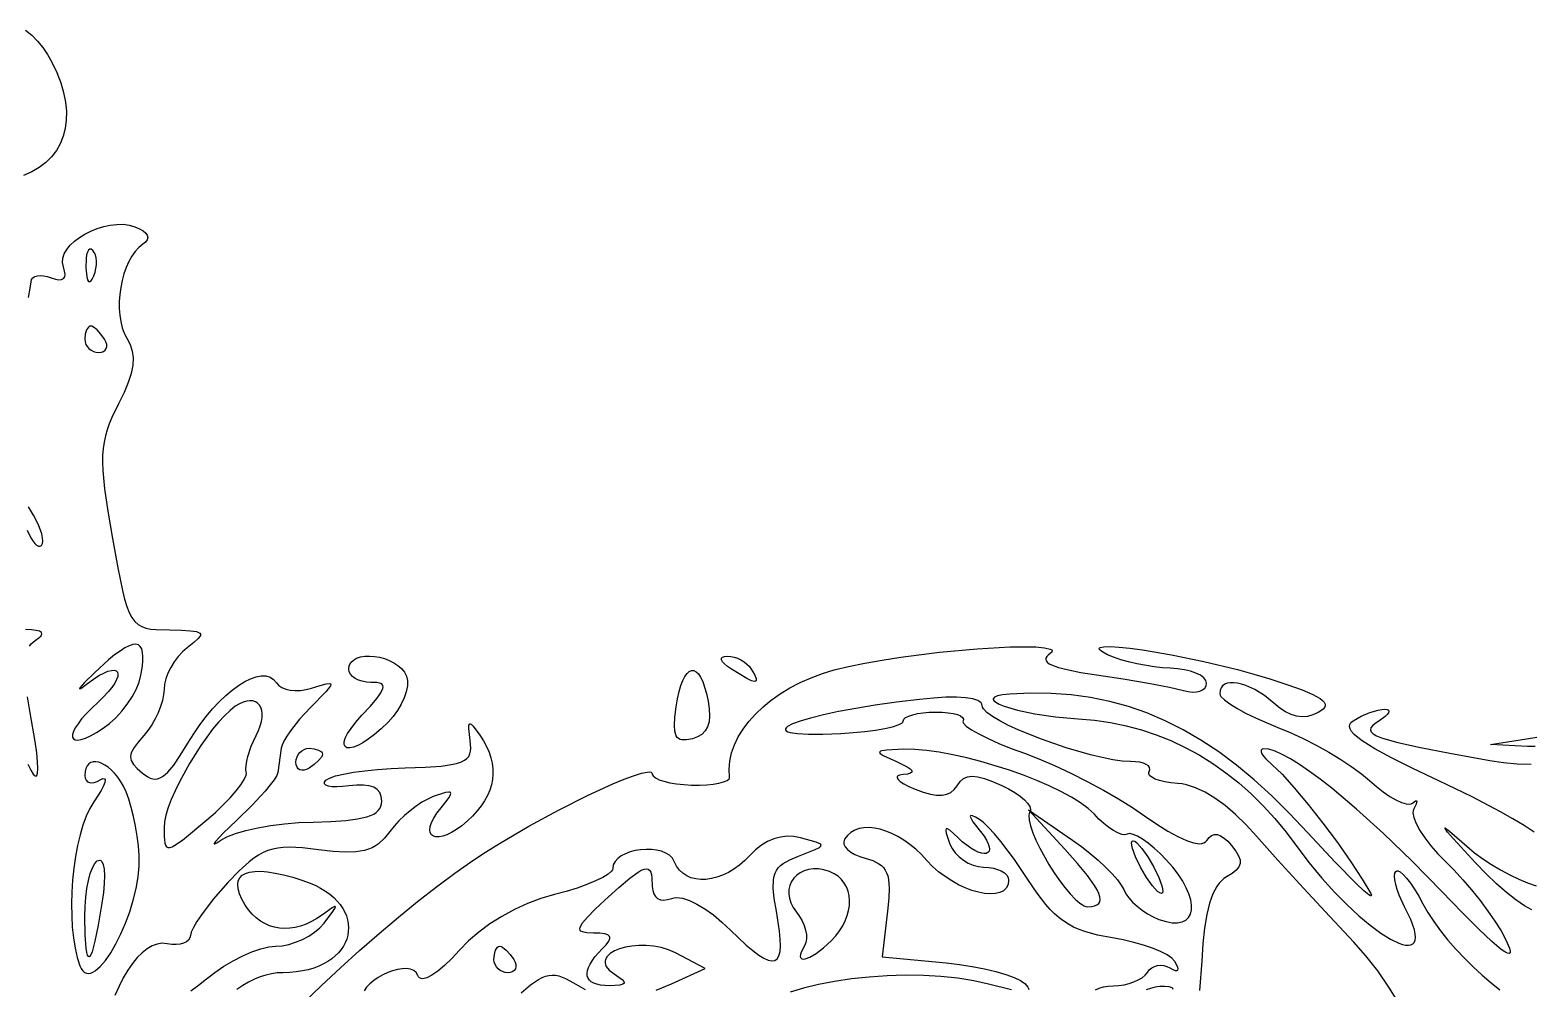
# Model space of a CAD drawing. Header units: millimetres. Extents: x -3.08 to 4.09, y 0 to 4.57.
# Drawn here: x 1.676 to 2.94, y 2.275 to 3.083 of the extents above; entities that cross this region are included whole.
import ezdxf

# ---------------------------------------------------------------- set-up
doc = ezdxf.new("R2010")
doc.units = ezdxf.units.MM

msp = doc.modelspace()

# ---------------------------------------------------------------- linework, layer by layer
at = {"flags": 128}
for points in [[(1.672182, 3.082547), (1.677411, 3.078114), (1.682262, 3.073186), (1.68672, 3.06777), (1.690773, 3.06187), (1.694406, 3.055493), (1.698562, 3.046717), (1.701855, 3.03816), (1.704294, 3.029851), (1.705888, 3.021818), (1.706647, 3.014092), (1.706581, 3.006701), (1.705699, 2.999675), (1.70401, 2.993043), (1.701525, 2.986835), (1.698252, 2.981079), (1.694201, 2.975804), (1.689383, 2.971042), (1.683805, 2.966819), (1.677478, 2.963166), (1.670411, 2.960113)], [(1.674632, 2.857383), (1.676089, 2.865183), (1.67685, 2.870632), (1.677351, 2.872418), (1.678453, 2.873842), (1.680087, 2.874889), (1.682184, 2.875545), (1.684674, 2.875796), (1.687487, 2.875628), (1.690555, 2.875027), (1.693809, 2.873979), (1.697408, 2.87281), (1.700358, 2.87231), (1.702651, 2.872474), (1.704283, 2.873295), (1.705246, 2.874769), (1.705533, 2.876889), (1.70514, 2.879651), (1.704059, 2.883048), (1.703258, 2.886682), (1.703537, 2.890378), (1.704796, 2.894079), (1.706933, 2.89773), (1.709848, 2.901273), (1.71344, 2.904652), (1.717607, 2.907809), (1.72225, 2.910689), (1.727266, 2.913234), (1.732556, 2.915388), (1.738018, 2.917095), (1.743551, 2.918296), (1.749054, 2.918937), (1.754427, 2.918959), (1.759569, 2.918307), (1.764378, 2.916923), (1.768267, 2.915222), (1.771294, 2.913443), (1.77345, 2.911605), (1.774725, 2.909727), (1.775113, 2.907828), (1.774605, 2.905925), (1.773191, 2.904039), (1.770864, 2.902187), (1.767524, 2.899524), (1.76445, 2.896148), (1.761656, 2.892148), (1.759158, 2.887611), (1.756971, 2.882623), (1.755108, 2.877273), (1.753584, 2.871648), (1.752415, 2.865835), (1.751614, 2.859921), (1.751196, 2.853993), (1.751177, 2.848139), (1.751569, 2.842447), (1.752389, 2.837003), (1.753651, 2.831895), (1.755369, 2.827209), (1.757559, 2.823034), (1.760346, 2.817743), (1.762122, 2.812289), (1.762868, 2.806522), (1.762564, 2.800291), (1.761192, 2.793446), (1.758733, 2.785835), (1.755167, 2.777308), (1.750475, 2.767715), (1.744977, 2.756387), (1.74278, 2.751121), (1.740944, 2.745976), (1.739465, 2.740844), (1.738338, 2.735619), (1.737558, 2.730192), (1.73712, 2.724456), (1.737018, 2.718304), (1.737249, 2.711626), (1.738688, 2.696268), (1.741397, 2.67752), (1.745337, 2.654521), (1.749879, 2.629609), (1.753779, 2.610765), (1.755653, 2.603352), (1.757565, 2.597137), (1.759581, 2.592013), (1.761769, 2.587873), (1.764193, 2.584611), (1.766921, 2.582121), (1.770019, 2.580296), (1.773553, 2.57903), (1.77759, 2.578216), (1.782195, 2.577748), (1.793378, 2.577423), (1.803613, 2.577227), (1.81121, 2.576797), (1.816293, 2.576006), (1.81793, 2.575438), (1.818984, 2.574732), (1.81947, 2.573875), (1.819405, 2.57285), (1.818802, 2.571642), (1.817677, 2.570236), (1.813924, 2.566765), (1.808267, 2.562312), (1.804361, 2.558934), (1.800717, 2.55499), (1.797415, 2.550621), (1.794534, 2.545972), (1.792155, 2.541185), (1.790357, 2.536402), (1.78922, 2.531767), (1.788823, 2.527423), (1.788477, 2.523003), (1.787485, 2.518139), (1.785918, 2.512991), (1.783843, 2.507718), (1.781332, 2.502481), (1.778452, 2.497439), (1.775273, 2.492751), (1.771864, 2.488576), (1.767088, 2.483061), (1.763647, 2.478414), (1.761535, 2.474424), (1.760975, 2.472608), (1.760743, 2.470876), (1.760839, 2.469202), (1.761262, 2.467559), (1.763083, 2.464258), (1.766199, 2.46076), (1.7706, 2.456854), (1.775126, 2.453659), (1.777263, 2.452641), (1.779349, 2.452031), (1.781406, 2.451844), (1.783458, 2.452095), (1.785528, 2.452801), (1.78764, 2.453977), (1.789818, 2.455639), (1.792085, 2.457801), (1.796981, 2.463692), (1.802516, 2.471774), (1.808878, 2.482173), (1.81382, 2.490109), (1.818986, 2.497587), (1.824322, 2.504569), (1.829771, 2.511019), (1.835277, 2.516897), (1.840783, 2.522165), (1.846234, 2.526785), (1.851573, 2.530718), (1.856744, 2.533928), (1.86169, 2.536375), (1.866357, 2.538022), (1.870687, 2.53883), (1.874624, 2.53876), (1.878112, 2.537776), (1.881095, 2.535838), (1.883517, 2.532909), (1.885415, 2.530726), (1.888069, 2.52897), (1.891357, 2.527659), (1.895159, 2.526812), (1.899353, 2.526447), (1.903818, 2.526581), (1.908431, 2.527234), (1.913073, 2.528423), (1.920243, 2.530655), (1.925353, 2.532024), (1.928391, 2.532353), (1.92913, 2.532072), (1.929347, 2.531465), (1.929041, 2.53051), (1.92821, 2.529184), (1.924971, 2.525333), (1.912142, 2.512215), (1.902975, 2.502281), (1.895262, 2.492479), (1.892204, 2.48798), (1.889812, 2.483938), (1.888188, 2.480492), (1.887434, 2.477784), (1.884656, 2.457409), (1.883697, 2.454919), (1.881487, 2.451372), (1.878168, 2.446932), (1.873883, 2.441765), (1.862986, 2.429911), (1.849934, 2.417132), (1.838569, 2.406221), (1.832269, 2.399437), (1.831155, 2.397765), (1.831131, 2.397389), (1.831471, 2.397331), (1.833273, 2.398203), (1.836614, 2.400451), (1.841816, 2.403351), (1.848947, 2.406094), (1.857689, 2.408616), (1.867722, 2.410856), (1.878728, 2.412749), (1.890388, 2.414234), (1.902382, 2.415248), (1.914392, 2.415729), (1.929367, 2.416174), (1.941775, 2.417014), (1.951791, 2.418302), (1.959592, 2.420092), (1.962716, 2.421192), (1.965353, 2.422437), (1.967523, 2.423834), (1.96925, 2.425391), (1.970554, 2.427113), (1.971459, 2.429007), (1.971985, 2.431081), (1.972156, 2.43334), (1.971742, 2.437268), (1.970488, 2.440516), (1.968377, 2.443092), (1.965392, 2.445001), (1.961517, 2.446253), (1.956734, 2.446854), (1.951027, 2.446811), (1.944378, 2.446132), (1.938973, 2.445534), (1.934267, 2.445321), (1.930341, 2.445473), (1.927272, 2.44597), (1.925141, 2.446792), (1.924025, 2.447919), (1.924004, 2.44933), (1.925156, 2.451007), (1.928066, 2.45279), (1.933073, 2.454518), (1.939902, 2.456148), (1.948281, 2.457637), (1.957936, 2.458943), (1.968593, 2.460024), (1.97998, 2.460837), (1.991823, 2.46134), (2.008811, 2.461963), (2.022119, 2.462899), (2.032141, 2.464312), (2.036042, 2.465248), (2.039269, 2.466364), (2.04187, 2.467682), (2.043894, 2.46922), (2.045392, 2.471001), (2.046411, 2.473043), (2.047, 2.475368), (2.04721, 2.477996), (2.046684, 2.484243), (2.045489, 2.494394), (2.045582, 2.497154), (2.046199, 2.498408), (2.046719, 2.498478), (2.047387, 2.498181), (2.049194, 2.496503), (2.05485, 2.488896), (2.05789, 2.484104), (2.060435, 2.479341), (2.062486, 2.474608), (2.064043, 2.469907), (2.065107, 2.465239), (2.065678, 2.460606), (2.065755, 2.45601), (2.06534, 2.451453), (2.064432, 2.446936), (2.063032, 2.442462), (2.06114, 2.438032), (2.058757, 2.433647), (2.055881, 2.429311), (2.052515, 2.425023), (2.048657, 2.420787), (2.044309, 2.416604), (2.039583, 2.412608), (2.035092, 2.409343), (2.030881, 2.406788), (2.026996, 2.404919), (2.02348, 2.403714), (2.02038, 2.40315), (2.01774, 2.403204), (2.015606, 2.403854), (2.014022, 2.405077), (2.013034, 2.40685), (2.012687, 2.40915), (2.013026, 2.411955), (2.014095, 2.415243), (2.015941, 2.41899), (2.018609, 2.423173), (2.022142, 2.427771), (2.02609, 2.432666), (2.028759, 2.436371), (2.030104, 2.43895), (2.030266, 2.439836), (2.03008, 2.440463), (2.02954, 2.44084), (2.028641, 2.440973), (2.025744, 2.440542), (2.015392, 2.437104), (2.010857, 2.435088), (2.006018, 2.432361), (2.001025, 2.429043), (1.996028, 2.425255), (1.991174, 2.421117), (1.986615, 2.41675), (1.982499, 2.412275), (1.978975, 2.407812), (1.974316, 2.402019), (1.969408, 2.397475), (1.966772, 2.39565), (1.963966, 2.394109), (1.960956, 2.392845), (1.957706, 2.391847), (1.950343, 2.390616), (1.941591, 2.390343), (1.931165, 2.390956), (1.918781, 2.392382), (1.905328, 2.393923), (1.894138, 2.394451), (1.889214, 2.39427), (1.884641, 2.393757), (1.880348, 2.392887), (1.876264, 2.391633), (1.872316, 2.389971), (1.868435, 2.387873), (1.864547, 2.385313), (1.860582, 2.382266), (1.852133, 2.374607), (1.842517, 2.364687), (1.830299, 2.35075), (1.820291, 2.337724), (1.81644, 2.332007), (1.813529, 2.327064), (1.811687, 2.323077), (1.811045, 2.320229), (1.810648, 2.31815), (1.809511, 2.316361), (1.807712, 2.314888), (1.805333, 2.313762), (1.802452, 2.31301), (1.79915, 2.312661), (1.795506, 2.312743), (1.7916, 2.313284), (1.787341, 2.313625), (1.783068, 2.313003), (1.778802, 2.311453), (1.774564, 2.309008), (1.770377, 2.305702), (1.766261, 2.30157), (1.762239, 2.296644), (1.758331, 2.29096), (1.75456, 2.28455), (1.750946, 2.277449), (1.747512, 2.269691)], [(1.728864, 2.896993), (1.727533, 2.897907), (1.726326, 2.897919), (1.725267, 2.897089), (1.72438, 2.895477), (1.723689, 2.893143), (1.723218, 2.890147), (1.723031, 2.882409), (1.723804, 2.874652), (1.724452, 2.872258), (1.725255, 2.870873), (1.7262, 2.87051), (1.727271, 2.871185), (1.728456, 2.87291), (1.729739, 2.875701), (1.730774, 2.878765), (1.731476, 2.881889), (1.731847, 2.884986), (1.73189, 2.887967), (1.731611, 2.890745), (1.731011, 2.893234), (1.730094, 2.895346), (1.728864, 2.896993)], [(1.738823, 2.822229), (1.735768, 2.826543), (1.732528, 2.830076), (1.729491, 2.832463), (1.72817, 2.833113), (1.727045, 2.83334), (1.726061, 2.833113), (1.725144, 2.832463), (1.72359, 2.830076), (1.722541, 2.826543), (1.722156, 2.822229), (1.722396, 2.819997), (1.723084, 2.817915), (1.724172, 2.816028), (1.725611, 2.814382), (1.727353, 2.813022), (1.729351, 2.811994), (1.731556, 2.811345), (1.73392, 2.811118), (1.736144, 2.811345), (1.737948, 2.811994), (1.739311, 2.813022), (1.740215, 2.814382), (1.740638, 2.816028), (1.740561, 2.817915), (1.739962, 2.819997), (1.738823, 2.822229)], [(1.679059, 2.674173), (1.674621, 2.68124)], [(1.673531, 2.661548), (1.676629, 2.654947), (1.678285, 2.652361), (1.679948, 2.650321), (1.681566, 2.648881), (1.68309, 2.648093), (1.68447, 2.648011), (1.685656, 2.648687), (1.68646, 2.650146), (1.686744, 2.652308), (1.686536, 2.655068), (1.685863, 2.658321), (1.683228, 2.665888), (1.679059, 2.674173)], [(1.675601, 2.563837), (1.676998, 2.565673), (1.678609, 2.567251), (1.680434, 2.56859), (1.683471, 2.57073), (1.685359, 2.572572), (1.686091, 2.574122), (1.685659, 2.57539), (1.684057, 2.576383), (1.681278, 2.577108), (1.677313, 2.577572), (1.672156, 2.577784)], [(1.769406, 2.539382), (1.77041, 2.545352), (1.770986, 2.550543), (1.771128, 2.554956), (1.770828, 2.558591), (1.770082, 2.561449), (1.768882, 2.56353), (1.767223, 2.564833), (1.765097, 2.565361), (1.762499, 2.565112), (1.759423, 2.564088), (1.755861, 2.562288), (1.751808, 2.559714), (1.747258, 2.556365), (1.742204, 2.552241), (1.730559, 2.541673), (1.721983, 2.533201), (1.717972, 2.528616), (1.717741, 2.527877), (1.718727, 2.528226), (1.724448, 2.53234), (1.729506, 2.536074), (1.734058, 2.539014), (1.738084, 2.541196), (1.741563, 2.542655), (1.744476, 2.543426), (1.746801, 2.543546), (1.74852, 2.543049), (1.749611, 2.541972), (1.750055, 2.54035), (1.749831, 2.538219), (1.748919, 2.535614), (1.747299, 2.53257), (1.744951, 2.529125), (1.741855, 2.525312), (1.73799, 2.521168), (1.733337, 2.516729), (1.727933, 2.511637), (1.723317, 2.50688), (1.719481, 2.502491), (1.716419, 2.498505), (1.714124, 2.494957), (1.71259, 2.491882), (1.71181, 2.489313), (1.711778, 2.487284), (1.712485, 2.485832), (1.713927, 2.484989), (1.716096, 2.484791), (1.718985, 2.485272), (1.722588, 2.486466), (1.726899, 2.488408), (1.73191, 2.491132), (1.737614, 2.494673), (1.743062, 2.49873), (1.748349, 2.503591), (1.753346, 2.509072), (1.757922, 2.514991), (1.761946, 2.521165), (1.765288, 2.52741), (1.767818, 2.533543), (1.769406, 2.539382)], [(1.905752, 2.262823), (1.921375, 2.278003), (1.937345, 2.293003), (1.953541, 2.307708), (1.969844, 2.322003), (1.986132, 2.335771), (2.002285, 2.348899), (2.018182, 2.361271), (2.033702, 2.372771), (2.048725, 2.383284), (2.059618, 2.390453), (2.071241, 2.39772), (2.095889, 2.412163), (2.121087, 2.42585), (2.145251, 2.438019), (2.166801, 2.447906), (2.176101, 2.451755), (2.184153, 2.454747), (2.19076, 2.456788), (2.195725, 2.457781), (2.197529, 2.457855), (2.198849, 2.457631), (2.199658, 2.457098), (2.199934, 2.456243), (2.200105, 2.455381), (2.200609, 2.454534), (2.202544, 2.452903), (2.205604, 2.451388), (2.209653, 2.450026), (2.214554, 2.448856), (2.220172, 2.447917), (2.226372, 2.447246), (2.233017, 2.446882), (2.23964, 2.446849), (2.245777, 2.447116), (2.251296, 2.447659), (2.256066, 2.448448), (2.259955, 2.449457), (2.262834, 2.450659), (2.264569, 2.452027), (2.264967, 2.452765), (2.265031, 2.453534), (2.264597, 2.460277), (2.265153, 2.467076), (2.266656, 2.473887), (2.269063, 2.480667), (2.272333, 2.487373), (2.276423, 2.493961), (2.281291, 2.500387), (2.286894, 2.506609), (2.29319, 2.512583), (2.300136, 2.518264), (2.30769, 2.523611), (2.31581, 2.528579), (2.324454, 2.533126), (2.333578, 2.537206), (2.343141, 2.540779), (2.3531, 2.543798), (2.36514, 2.546732), (2.378743, 2.549516), (2.393554, 2.552122), (2.409219, 2.554524), (2.441695, 2.558608), (2.473338, 2.561552), (2.501316, 2.56314), (2.513044, 2.563359), (2.522794, 2.563158), (2.53021, 2.56251), (2.53494, 2.561389), (2.536186, 2.560642), (2.536628, 2.559767), (2.53622, 2.55876), (2.53492, 2.557618), (2.533195, 2.556276), (2.531993, 2.554978), (2.531321, 2.553721), (2.531186, 2.552502), (2.531593, 2.551317), (2.53255, 2.550163), (2.534064, 2.549038), (2.53614, 2.547939), (2.542008, 2.545804), (2.550207, 2.543733), (2.56079, 2.541702), (2.573809, 2.539687), (2.596269, 2.53628), (2.617587, 2.53264), (2.635352, 2.529201), (2.647156, 2.526396), (2.651062, 2.525501), (2.654706, 2.525133), (2.658008, 2.525267), (2.660889, 2.525878), (2.663268, 2.526941), (2.665066, 2.528431), (2.666204, 2.530322), (2.6666, 2.53259), (2.665977, 2.534986), (2.664189, 2.537252), (2.661364, 2.539338), (2.657625, 2.541191), (2.653098, 2.542758), (2.647909, 2.543988), (2.642183, 2.544829), (2.636045, 2.545229), (2.629453, 2.545601), (2.622427, 2.546362), (2.607937, 2.548869), (2.600906, 2.550522), (2.594307, 2.552379), (2.588355, 2.554394), (2.583267, 2.556521), (2.578284, 2.559254), (2.576921, 2.560354), (2.57627, 2.561282), (2.576299, 2.562042), (2.576977, 2.56264), (2.580153, 2.563367), (2.585548, 2.563498), (2.592912, 2.563073), (2.601994, 2.562126), (2.612543, 2.560696), (2.637044, 2.556533), (2.66441, 2.550882), (2.692638, 2.544038), (2.70645, 2.540262), (2.719725, 2.536298), (2.735041, 2.531333), (2.747139, 2.526983), (2.756171, 2.523144), (2.762286, 2.519712), (2.764297, 2.518116), (2.765635, 2.516583), (2.766319, 2.5151), (2.766368, 2.513654), (2.7658, 2.512232), (2.764635, 2.51082), (2.762891, 2.509407), (2.760587, 2.507979), (2.756057, 2.505876), (2.751519, 2.504642), (2.746958, 2.504281), (2.742357, 2.504795), (2.737702, 2.506188), (2.732977, 2.508463), (2.728166, 2.511624), (2.723253, 2.515673), (2.715219, 2.522151), (2.707208, 2.52718), (2.699542, 2.530704), (2.69594, 2.531883), (2.692545, 2.532665), (2.689398, 2.533041), (2.68654, 2.533005), (2.684011, 2.53255), (2.681851, 2.531667), (2.680101, 2.530352), (2.6788, 2.528595), (2.67799, 2.526389), (2.677712, 2.523729), (2.677965, 2.522654), (2.67871, 2.52142), (2.681572, 2.518529), (2.686096, 2.515172), (2.692081, 2.511465), (2.699328, 2.507523), (2.707635, 2.503463), (2.716802, 2.499401), (2.726628, 2.495451), (2.737034, 2.491165), (2.747852, 2.486136), (2.758768, 2.480549), (2.769463, 2.474587), (2.779623, 2.468433), (2.788931, 2.462271), (2.79707, 2.456286), (2.803725, 2.450659), (2.809546, 2.445561), (2.815293, 2.441088), (2.820818, 2.437319), (2.825974, 2.43433), (2.83061, 2.432199), (2.834579, 2.431003), (2.837732, 2.430821), (2.838956, 2.431134), (2.83992, 2.431729), (2.842482, 2.433545), (2.8432, 2.433634), (2.843538, 2.433205), (2.843053, 2.430869), (2.840989, 2.426701), (2.840458, 2.425291), (2.840287, 2.423593), (2.840972, 2.419421), (2.842932, 2.414367), (2.846057, 2.408614), (2.850236, 2.402345), (2.855358, 2.39574), (2.861313, 2.388983), (2.867989, 2.382257), (2.875141, 2.375098), (2.882468, 2.367105), (2.889763, 2.358545), (2.896817, 2.349689), (2.903425, 2.340804), (2.909378, 2.332161), (2.914469, 2.324028), (2.918489, 2.316673), (2.921603, 2.309476), (2.922171, 2.307142), (2.922067, 2.305663), (2.921281, 2.305044), (2.919802, 2.305295), (2.917621, 2.306421), (2.914727, 2.308432), (2.906762, 2.315135), (2.895827, 2.325464), (2.881842, 2.33948), (2.864725, 2.357243), (2.839745, 2.382774), (2.815671, 2.406009), (2.792943, 2.426594), (2.772, 2.444177), (2.762335, 2.451732), (2.753282, 2.458404), (2.744895, 2.464149), (2.737229, 2.468922), (2.73034, 2.472681), (2.724281, 2.47538), (2.719109, 2.476975), (2.714878, 2.477423), (2.713332, 2.477076), (2.712547, 2.476218), (2.712493, 2.474906), (2.713142, 2.473198), (2.714463, 2.471149), (2.716425, 2.468818), (2.722156, 2.463534), (2.725815, 2.460281), (2.730137, 2.455957), (2.740375, 2.444615), (2.752075, 2.430544), (2.764446, 2.414783), (2.776694, 2.398367), (2.788025, 2.382333), (2.797647, 2.367719), (2.804767, 2.355562), (2.805346, 2.354217), (2.805276, 2.353603), (2.804586, 2.353693), (2.803303, 2.354461), (2.799066, 2.357924), (2.792783, 2.363783), (2.774953, 2.381842), (2.751559, 2.406951), (2.736446, 2.422975), (2.721453, 2.437742), (2.706539, 2.451271), (2.691663, 2.463582), (2.676782, 2.474695), (2.661855, 2.484628), (2.646839, 2.4934), (2.631694, 2.501033), (2.616377, 2.507544), (2.600848, 2.512953), (2.585062, 2.517279), (2.568981, 2.520543), (2.55256, 2.522763), (2.53576, 2.523958), (2.518537, 2.524149), (2.50085, 2.523354), (2.494896, 2.522727), (2.49067, 2.52185), (2.488077, 2.520756), (2.487361, 2.520139), (2.487017, 2.519481), (2.487032, 2.518787), (2.487394, 2.51806), (2.48911, 2.516527), (2.492069, 2.514918), (2.496172, 2.513267), (2.507421, 2.50998), (2.522079, 2.506944), (2.539366, 2.504438), (2.558503, 2.502743), (2.572192, 2.50153), (2.585617, 2.499566), (2.598774, 2.496855), (2.611656, 2.4934), (2.624258, 2.489204), (2.636573, 2.484271), (2.648595, 2.478605), (2.660319, 2.472208), (2.671739, 2.465085), (2.682848, 2.457239), (2.693642, 2.448673), (2.704113, 2.439391), (2.714255, 2.429397), (2.724064, 2.418693), (2.733533, 2.407284), (2.742656, 2.395173), (2.753019, 2.381408), (2.763589, 2.368588), (2.774186, 2.356816), (2.784632, 2.346189), (2.79475, 2.336809), (2.804359, 2.328775), (2.813283, 2.322187), (2.821342, 2.317146), (2.828357, 2.313749), (2.831418, 2.3127), (2.834152, 2.312099), (2.836535, 2.31196), (2.838546, 2.312294), (2.840162, 2.313115), (2.841361, 2.314435), (2.842121, 2.316266), (2.842419, 2.318621), (2.842234, 2.321513), (2.841542, 2.324953), (2.840322, 2.328954), (2.838551, 2.333529), (2.833267, 2.344451), (2.828694, 2.35426), (2.827023, 2.358876), (2.8258, 2.363139), (2.825056, 2.366924), (2.82482, 2.370111), (2.825121, 2.372578), (2.825989, 2.374201), (2.826652, 2.374606), (2.827469, 2.374663), (2.829524, 2.373789), (2.832061, 2.371692), (2.834986, 2.368484), (2.838207, 2.364279), (2.84163, 2.359187), (2.845163, 2.353323), (2.848712, 2.346798), (2.852869, 2.339463), (2.857839, 2.331884), (2.863511, 2.324159), (2.869775, 2.316388), (2.87652, 2.30867), (2.883635, 2.301103), (2.89101, 2.293787), (2.898533, 2.286821), (2.906094, 2.280303), (2.913582, 2.274333)], [(1.955489, 2.505562), (1.962644, 2.513355), (1.967936, 2.5196), (1.97141, 2.524453), (1.973107, 2.528071), (1.973303, 2.529466), (1.97307, 2.530612), (1.972414, 2.531527), (1.971341, 2.532232), (1.967962, 2.533089), (1.962975, 2.53334), (1.959237, 2.533567), (1.955751, 2.534217), (1.952593, 2.535244), (1.949838, 2.536604), (1.947564, 2.53825), (1.945845, 2.540137), (1.944757, 2.542219), (1.944378, 2.544451), (1.944845, 2.547518), (1.946171, 2.550065), (1.948246, 2.552106), (1.950959, 2.553655), (1.954199, 2.554724), (1.957856, 2.555327), (1.961817, 2.555477), (1.965974, 2.555187), (1.970214, 2.554471), (1.974427, 2.553342), (1.978503, 2.551812), (1.982329, 2.549896), (1.985797, 2.547607), (1.988794, 2.544958), (1.99121, 2.541961), (1.992934, 2.538632), (1.993789, 2.534785), (1.993721, 2.530331), (1.992793, 2.525428), (1.991067, 2.520236), (1.988608, 2.514913), (1.985479, 2.50962), (1.981742, 2.504515), (1.977462, 2.499757), (1.971563, 2.494148), (1.966, 2.489407), (1.960829, 2.485517), (1.956108, 2.482465), (1.951895, 2.480233), (1.948247, 2.478808), (1.945222, 2.478174), (1.942876, 2.478316), (1.941268, 2.479218), (1.940455, 2.480866), (1.940495, 2.483245), (1.941444, 2.486339), (1.943361, 2.490132), (1.946302, 2.494611), (1.950326, 2.499759), (1.955489, 2.505562)], [(2.2666, 2.544451), (2.263252, 2.546775), (2.26072, 2.548876), (2.259015, 2.550728), (2.258144, 2.552307), (2.258114, 2.553587), (2.258934, 2.554543), (2.260612, 2.55515), (2.263156, 2.555382), (2.265955, 2.555191), (2.268837, 2.554574), (2.271721, 2.553577), (2.274524, 2.552244), (2.277163, 2.550621), (2.279554, 2.548751), (2.281617, 2.546679), (2.283267, 2.544451), (2.285871, 2.539921), (2.287257, 2.536685), (2.287474, 2.535553), (2.287364, 2.534744), (2.286919, 2.534259), (2.286132, 2.534097), (2.2835, 2.534744), (2.279408, 2.536685), (2.2666, 2.544451)], [(2.220017, 2.512715), (2.221181, 2.51956), (2.222522, 2.525553), (2.224017, 2.530687), (2.225643, 2.53496), (2.227376, 2.538367), (2.229194, 2.540904), (2.231073, 2.542567), (2.232991, 2.543352), (2.234924, 2.543255), (2.236849, 2.542271), (2.238742, 2.540396), (2.240582, 2.537627), (2.242344, 2.533959), (2.244005, 2.529388), (2.245543, 2.52391), (2.246934, 2.517521), (2.247908, 2.510942), (2.248155, 2.505167), (2.247664, 2.500167), (2.246423, 2.495913), (2.244421, 2.492376), (2.241645, 2.489528), (2.238084, 2.487341), (2.233725, 2.485784), (2.228785, 2.484809), (2.224892, 2.48483), (2.223319, 2.485252), (2.221983, 2.485969), (2.220878, 2.486996), (2.219996, 2.488349), (2.218869, 2.492091), (2.218538, 2.497318), (2.218942, 2.504152), (2.220017, 2.512715)], [(1.676212, 2.507646), (1.673905, 2.521054)], [(1.858114, 2.457798), (1.857756, 2.460192), (1.857868, 2.463257), (1.858415, 2.466867), (1.859363, 2.470896), (1.862323, 2.479701), (1.866475, 2.488659), (1.86845, 2.492751), (1.869913, 2.496642), (1.870887, 2.500302), (1.871394, 2.5037), (1.871454, 2.506808), (1.87109, 2.509594), (1.870323, 2.512028), (1.869175, 2.514081), (1.867668, 2.515723), (1.865822, 2.516922), (1.86366, 2.51765), (1.861204, 2.517876), (1.858475, 2.51757), (1.855494, 2.516702), (1.852283, 2.515242), (1.848864, 2.513159), (1.844397, 2.509678), (1.839677, 2.505217), (1.834777, 2.499906), (1.829774, 2.493871), (1.824741, 2.487238), (1.819753, 2.480136), (1.810213, 2.465027), (1.801752, 2.449563), (1.798113, 2.442014), (1.794968, 2.434757), (1.792391, 2.427919), (1.790459, 2.421627), (1.789244, 2.416007), (1.788823, 2.411187), (1.78893, 2.40344), (1.789512, 2.397994), (1.790104, 2.396156), (1.790961, 2.394918), (1.792134, 2.39429), (1.79367, 2.394279), (1.795619, 2.394895), (1.798029, 2.396146), (1.804432, 2.400588), (1.824934, 2.417465), (1.832128, 2.423803), (1.838724, 2.430101), (1.844585, 2.436195), (1.849576, 2.441918), (1.853561, 2.447106), (1.856403, 2.451592), (1.857966, 2.455211), (1.858225, 2.456644), (1.858114, 2.457798)], [(2.828877, 2.26252), (2.820061, 2.276828), (2.810674, 2.290427), (2.800791, 2.303108), (2.790489, 2.314659), (2.770231, 2.336062), (2.748057, 2.360005), (2.726651, 2.38356), (2.708698, 2.403798), (2.699799, 2.413482), (2.69094, 2.422077), (2.682187, 2.429537), (2.673607, 2.435817), (2.665267, 2.440873), (2.657233, 2.44466), (2.649572, 2.447131), (2.645902, 2.44786), (2.64235, 2.448243), (2.636592, 2.448768), (2.631424, 2.449586), (2.626945, 2.450656), (2.623253, 2.451937), (2.620447, 2.453387), (2.618624, 2.454965), (2.617883, 2.45663), (2.617949, 2.457482), (2.618323, 2.45834), (2.618926, 2.460014), (2.618666, 2.461576), (2.617606, 2.462991), (2.615811, 2.464225), (2.613344, 2.465245), (2.61027, 2.466016), (2.606654, 2.466503), (2.602559, 2.466673), (2.595643, 2.467062), (2.587588, 2.468173), (2.578613, 2.469925), (2.568936, 2.472234), (2.548353, 2.478199), (2.527588, 2.485411), (2.508392, 2.493212), (2.499929, 2.497128), (2.492514, 2.500945), (2.486366, 2.50458), (2.481704, 2.507952), (2.478746, 2.510978), (2.477975, 2.512336), (2.477712, 2.513576), (2.477479, 2.514855), (2.47679, 2.516013), (2.475653, 2.517049), (2.47408, 2.517963), (2.469666, 2.51942), (2.46363, 2.520373), (2.456056, 2.520815), (2.447026, 2.520738), (2.436624, 2.520133), (2.424934, 2.518993), (2.405536, 2.516592), (2.387629, 2.514038), (2.371328, 2.511381), (2.35675, 2.508672), (2.344011, 2.50596), (2.333228, 2.503295), (2.324517, 2.500729), (2.317995, 2.49831), (2.313776, 2.496091), (2.312568, 2.495071), (2.311979, 2.494119), (2.312024, 2.493243), (2.312718, 2.492447), (2.314076, 2.491738), (2.316112, 2.491124), (2.322274, 2.4902), (2.331323, 2.489725), (2.343375, 2.489751), (2.358545, 2.490326), (2.369091, 2.491029), (2.37893, 2.491986), (2.387845, 2.493154), (2.395623, 2.494491), (2.402047, 2.495955), (2.406902, 2.497504), (2.409973, 2.499095), (2.410773, 2.499894), (2.411045, 2.500687), (2.411607, 2.502224), (2.41322, 2.503658), (2.415769, 2.504958), (2.419142, 2.506092), (2.423226, 2.507028), (2.427908, 2.507736), (2.433075, 2.508184), (2.438614, 2.50834), (2.44406, 2.508189), (2.44896, 2.507756), (2.45322, 2.507071), (2.456745, 2.506165), (2.459441, 2.505068), (2.461214, 2.503811), (2.46197, 2.502424), (2.461614, 2.500937), (2.461443, 2.500082), (2.461847, 2.499048), (2.464281, 2.496496), (2.468703, 2.493395), (2.474903, 2.489857), (2.482669, 2.485995), (2.49179, 2.481922), (2.502055, 2.477749), (2.513253, 2.47359), (2.525459, 2.468917), (2.538621, 2.463271), (2.552326, 2.456867), (2.566158, 2.449922), (2.579701, 2.44265), (2.59254, 2.435268), (2.604261, 2.427991), (2.614448, 2.421034), (2.624685, 2.41391), (2.63399, 2.408031), (2.642301, 2.403422), (2.649557, 2.400109), (2.655695, 2.398115), (2.660653, 2.397466), (2.66267, 2.397653), (2.664369, 2.398185), (2.665742, 2.399066), (2.666781, 2.400298), (2.668708, 2.402817), (2.670834, 2.404456), (2.673155, 2.405216), (2.67567, 2.405099), (2.678378, 2.404104), (2.681277, 2.402234), (2.684366, 2.399488), (2.687642, 2.395868), (2.691149, 2.391318), (2.693542, 2.387379), (2.694801, 2.383927), (2.694906, 2.380837), (2.693836, 2.377984), (2.691572, 2.375247), (2.688093, 2.372499), (2.683378, 2.369618), (2.681151, 2.368154), (2.679056, 2.366326), (2.677092, 2.364126), (2.675256, 2.361548), (2.671961, 2.355231), (2.669158, 2.347321), (2.666829, 2.337763), (2.664958, 2.326503), (2.663531, 2.313486), (2.662531, 2.298659), (2.660719, 2.273959)], [(1.674186, 2.464445), (1.676705, 2.459334), (1.678794, 2.456015), (1.680441, 2.454493), (1.681095, 2.454407), (1.681633, 2.454772), (1.682359, 2.456859), (1.682605, 2.460759), (1.68236, 2.466478), (1.68161, 2.47402), (1.680344, 2.483392), (1.676212, 2.507646)], [(2.942448, 2.40731), (2.933943, 2.412795), (2.92447, 2.418481), (2.914014, 2.424378), (2.890099, 2.436848), (2.862087, 2.450284), (2.840137, 2.46068), (2.822194, 2.469692), (2.808101, 2.47743), (2.797699, 2.484005), (2.793834, 2.486891), (2.790832, 2.489527), (2.788675, 2.491928), (2.787342, 2.494107), (2.786815, 2.496078), (2.787072, 2.497855), (2.788095, 2.499451), (2.789864, 2.500882), (2.796809, 2.504724), (2.804165, 2.507868), (2.811054, 2.509991), (2.81405, 2.510569), (2.8166, 2.510771), (2.818504, 2.510563), (2.819644, 2.509967), (2.820041, 2.509025), (2.819717, 2.507779), (2.818691, 2.506271), (2.816985, 2.504542), (2.811614, 2.50059), (2.808625, 2.498567), (2.806382, 2.496692), (2.804977, 2.49493), (2.804501, 2.493249), (2.805049, 2.491617), (2.806711, 2.490001), (2.809581, 2.488368), (2.813751, 2.486685), (2.826361, 2.483041), (2.84528, 2.478807), (2.871248, 2.47372), (2.905003, 2.467521), (2.916472, 2.465823), (2.928095, 2.464815), (2.939769, 2.464467)], [(1.899934, 2.466007), (1.900161, 2.468371), (1.900811, 2.470577), (1.901838, 2.472577), (1.903198, 2.474323), (1.904844, 2.475764), (1.906731, 2.476854), (1.908813, 2.477544), (1.911045, 2.477784), (1.915359, 2.477397), (1.918892, 2.476343), (1.921279, 2.474784), (1.921929, 2.473866), (1.922156, 2.472882), (1.921929, 2.471758), (1.921279, 2.470438), (1.918892, 2.467406), (1.915359, 2.464171), (1.911045, 2.461118), (1.908813, 2.459978), (1.906731, 2.459378), (1.904844, 2.459298), (1.903198, 2.459718), (1.901838, 2.460619), (1.900811, 2.461981), (1.900161, 2.463783), (1.899934, 2.466007)], [(2.632656, 2.383979), (2.627501, 2.389193), (2.622377, 2.393862), (2.617417, 2.397896), (2.612757, 2.401208), (2.60853, 2.40371), (2.604871, 2.405315), (2.601914, 2.405934), (2.600742, 2.405846), (2.599795, 2.405479), (2.597779, 2.404935), (2.59511, 2.405297), (2.591902, 2.406496), (2.588271, 2.408462), (2.584331, 2.411124), (2.580197, 2.414412), (2.575985, 2.418258), (2.571809, 2.42259), (2.566917, 2.427188), (2.560536, 2.431901), (2.552838, 2.436671), (2.543996, 2.441438), (2.534184, 2.446144), (2.523576, 2.450729), (2.512343, 2.455134), (2.500661, 2.459302), (2.488702, 2.463172), (2.476639, 2.466686), (2.464646, 2.469785), (2.452897, 2.47241), (2.441563, 2.474503), (2.43082, 2.476003), (2.420839, 2.476853), (2.411795, 2.476993), (2.397044, 2.4763), (2.393096, 2.475702), (2.391955, 2.475301), (2.391361, 2.474817), (2.391307, 2.474241), (2.391786, 2.47356), (2.394318, 2.471842), (2.405489, 2.466673), (2.414486, 2.462298), (2.417069, 2.460539), (2.418382, 2.459054), (2.418564, 2.45841), (2.41843, 2.45783), (2.41722, 2.456859), (2.414756, 2.456129), (2.411045, 2.455632), (2.408104, 2.455116), (2.406437, 2.45423), (2.406071, 2.45366), (2.40601, 2.453014), (2.406788, 2.451508), (2.408738, 2.449754), (2.411826, 2.44779), (2.416018, 2.445657), (2.421281, 2.443396), (2.428067, 2.440915), (2.434057, 2.439235), (2.439312, 2.438361), (2.443889, 2.438298), (2.447847, 2.43905), (2.451246, 2.440622), (2.454144, 2.443018), (2.4566, 2.446243), (2.459166, 2.449737), (2.462038, 2.452242), (2.465367, 2.453758), (2.469305, 2.454286), (2.474006, 2.453828), (2.47962, 2.452385), (2.4863, 2.449958), (2.494198, 2.446548), (2.499952, 2.44369), (2.505098, 2.440666), (2.509539, 2.437567), (2.513179, 2.434486), (2.515921, 2.431514), (2.517668, 2.428744), (2.518325, 2.426266), (2.518215, 2.425166), (2.517795, 2.424173), (2.517248, 2.422899), (2.516972, 2.421319), (2.517181, 2.417334), (2.518309, 2.412401), (2.520248, 2.406701), (2.522886, 2.400415), (2.526113, 2.393724), (2.53389, 2.379854), (2.53822, 2.373037), (2.542696, 2.366541), (2.547207, 2.360547), (2.551644, 2.355236), (2.555896, 2.350789), (2.559852, 2.347389), (2.563401, 2.345216), (2.564989, 2.344646), (2.566434, 2.344451), (2.569612, 2.344611), (2.572228, 2.3451), (2.574276, 2.345928), (2.575752, 2.347107), (2.576651, 2.34865), (2.576969, 2.350568), (2.576701, 2.352873), (2.575842, 2.355576), (2.574388, 2.358689), (2.572334, 2.362225), (2.566408, 2.370607), (2.558028, 2.380818), (2.547156, 2.392951), (2.5166, 2.426007), (2.553587, 2.400507), (2.561145, 2.395057), (2.568441, 2.389332), (2.575299, 2.383502), (2.58154, 2.377741), (2.586987, 2.372218), (2.591464, 2.367106), (2.594792, 2.362576), (2.596795, 2.358798), (2.598526, 2.355362), (2.601065, 2.351808), (2.604291, 2.348239), (2.608083, 2.344758), (2.612319, 2.341469), (2.616877, 2.338472), (2.621636, 2.335872), (2.626475, 2.333771), (2.63242, 2.331893), (2.637657, 2.330951), (2.642178, 2.330888), (2.645976, 2.331647), (2.649045, 2.333169), (2.651378, 2.335399), (2.652967, 2.338278), (2.653805, 2.34175), (2.653886, 2.345756), (2.653203, 2.350241), (2.651748, 2.355146), (2.649514, 2.360415), (2.646496, 2.36599), (2.642684, 2.371814), (2.638073, 2.377829), (2.632656, 2.383979)], [(2.943108, 2.479321), (2.936767, 2.479437), (2.905489, 2.481104), (2.936031, 2.485743), (2.944531, 2.487219)], [(1.767989, 2.387687), (1.767302, 2.395682), (1.766224, 2.403954), (1.764811, 2.412265), (1.763118, 2.420375), (1.761199, 2.428044), (1.75911, 2.435035), (1.756906, 2.441107), (1.754642, 2.446021), (1.752307, 2.450013), (1.749813, 2.453601), (1.747204, 2.456773), (1.744521, 2.459519), (1.741809, 2.461825), (1.739108, 2.463681), (1.736463, 2.465075), (1.733915, 2.465994), (1.731507, 2.466429), (1.729282, 2.466366), (1.727282, 2.465794), (1.72555, 2.464702), (1.724129, 2.463078), (1.723061, 2.46091), (1.722389, 2.458186), (1.722156, 2.454896), (1.722422, 2.452696), (1.723184, 2.450963), (1.724388, 2.44971), (1.725982, 2.448953), (1.727912, 2.448707), (1.730125, 2.448987), (1.732566, 2.449809), (1.735184, 2.451187), (1.737422, 2.452264), (1.738777, 2.452221), (1.739271, 2.451134), (1.738927, 2.44908), (1.737768, 2.446133), (1.735817, 2.442371), (1.729628, 2.432701), (1.726307, 2.427187), (1.723279, 2.420626), (1.720555, 2.413153), (1.718146, 2.404905), (1.716064, 2.396016), (1.714321, 2.386623), (1.712928, 2.37686), (1.711896, 2.366864), (1.711236, 2.35677), (1.710961, 2.346714), (1.711081, 2.33683), (1.711609, 2.327256), (1.712555, 2.318126), (1.71393, 2.309575), (1.715747, 2.30174), (1.718017, 2.294757), (1.719164, 2.292298), (1.720474, 2.290438), (1.721933, 2.289152), (1.723528, 2.288414), (1.725245, 2.2882), (1.72707, 2.288484), (1.72899, 2.28924), (1.730991, 2.290443), (1.735183, 2.29409), (1.739535, 2.299223), (1.743941, 2.305638), (1.74829, 2.313133), (1.752473, 2.321507), (1.756383, 2.330555), (1.75991, 2.340076), (1.762945, 2.349868), (1.765379, 2.359727), (1.767104, 2.369452), (1.76801, 2.378839), (1.767989, 2.387687)], [(2.57293, 2.274521), (2.576123, 2.27588), (2.579784, 2.276908), (2.583824, 2.277558), (2.588156, 2.277784), (2.592631, 2.278014), (2.597081, 2.278674), (2.601389, 2.279717), (2.605439, 2.281097), (2.609113, 2.282769), (2.612295, 2.284687), (2.614866, 2.286804), (2.616712, 2.289076), (2.618358, 2.291191), (2.62037, 2.29287), (2.622671, 2.294098), (2.62518, 2.294857), (2.627822, 2.295134), (2.630516, 2.294912), (2.633186, 2.294176), (2.635753, 2.292909), (2.638186, 2.29155), (2.640093, 2.290798), (2.641463, 2.290638), (2.642286, 2.291057), (2.642551, 2.292042), (2.642247, 2.293579), (2.639892, 2.298257), (2.637393, 2.300974), (2.633299, 2.303791), (2.627827, 2.306625), (2.621192, 2.309394), (2.61361, 2.312017), (2.605296, 2.314411), (2.596467, 2.316495), (2.587337, 2.318187), (2.574842, 2.320563), (2.564067, 2.323538), (2.559216, 2.325325), (2.554665, 2.32735), (2.550372, 2.329644), (2.546293, 2.332236), (2.542385, 2.335156), (2.538605, 2.338434), (2.53491, 2.3421), (2.531256, 2.346183), (2.523902, 2.355721), (2.516198, 2.367284), (2.504788, 2.38426), (2.493288, 2.399456), (2.487923, 2.405868), (2.483038, 2.411212), (2.4788, 2.415281), (2.475378, 2.417868), (2.471917, 2.419826), (2.469473, 2.420914), (2.468047, 2.421104), (2.467718, 2.420855), (2.467644, 2.420371), (2.468264, 2.418689), (2.469911, 2.416032), (2.476295, 2.407687), (2.479202, 2.403835), (2.481367, 2.400407), (2.482832, 2.397413), (2.483639, 2.394863), (2.483828, 2.392768), (2.483441, 2.391138), (2.482521, 2.389985), (2.481107, 2.389319), (2.479243, 2.38915), (2.476969, 2.38949), (2.474326, 2.390347), (2.471357, 2.391734), (2.468103, 2.393661), (2.464605, 2.396138), (2.460905, 2.399175), (2.457045, 2.402784), (2.450454, 2.408801), (2.448473, 2.410024), (2.447797, 2.410178), (2.447326, 2.410022), (2.446983, 2.408768), (2.447412, 2.406236), (2.450462, 2.397229), (2.452377, 2.393323), (2.454994, 2.389679), (2.458195, 2.386377), (2.461864, 2.383496), (2.465885, 2.381117), (2.470141, 2.379319), (2.474516, 2.378181), (2.478892, 2.377784), (2.483118, 2.377558), (2.487061, 2.376908), (2.490634, 2.37588), (2.493751, 2.374521), (2.496327, 2.372874), (2.498273, 2.370988), (2.499504, 2.368905), (2.499934, 2.366673), (2.499423, 2.362996), (2.497957, 2.360057), (2.49563, 2.357833), (2.492541, 2.356301), (2.488786, 2.355437), (2.484461, 2.355218), (2.479664, 2.355621), (2.474491, 2.356621), (2.469039, 2.358196), (2.463404, 2.360322), (2.457684, 2.362976), (2.451975, 2.366134), (2.446373, 2.369773), (2.440977, 2.373869), (2.435881, 2.378399), (2.431184, 2.38334), (2.426553, 2.388321), (2.421743, 2.392843), (2.416802, 2.396895), (2.411776, 2.400464), (2.406711, 2.403539), (2.401654, 2.406107), (2.396653, 2.408156), (2.391753, 2.409675), (2.387002, 2.410651), (2.382446, 2.411072), (2.378131, 2.410926), (2.374106, 2.410201), (2.370415, 2.408885), (2.367107, 2.406966), (2.364227, 2.404432), (2.361823, 2.401271), (2.361078, 2.399167), (2.361306, 2.396962), (2.362436, 2.394723), (2.364397, 2.392514), (2.367118, 2.390401), (2.370528, 2.38845), (2.374555, 2.386727), (2.379128, 2.385298), (2.385639, 2.383235), (2.390754, 2.380669), (2.39282, 2.37912), (2.394578, 2.377352), (2.396039, 2.375334), (2.397217, 2.373034), (2.398125, 2.370422), (2.398777, 2.367467), (2.399365, 2.3604), (2.399085, 2.351584), (2.398045, 2.340771), (2.393559, 2.302368), (2.447392, 2.297201), (2.458458, 2.29591), (2.469267, 2.294221), (2.479548, 2.292206), (2.489029, 2.289935), (2.497439, 2.287482), (2.504507, 2.284918), (2.509962, 2.282314), (2.513531, 2.279743), (2.516079, 2.276788), (2.516729, 2.275622), (2.51695, 2.274663)], [(2.203269, 2.274174), (2.216045, 2.279548), (2.244309, 2.292423), (2.219337, 2.305548), (2.213512, 2.308136), (2.2074, 2.310013), (2.201136, 2.311226), (2.194857, 2.311823), (2.188698, 2.311849), (2.182797, 2.311352), (2.177289, 2.310378), (2.172311, 2.308974), (2.167997, 2.307186), (2.164486, 2.305062), (2.161912, 2.302649), (2.160413, 2.299992), (2.160108, 2.298587), (2.160123, 2.297138), (2.160475, 2.295653), (2.16118, 2.294136), (2.16372, 2.29103), (2.167878, 2.287868), (2.171847, 2.285222), (2.174573, 2.283068), (2.176038, 2.281361), (2.176293, 2.280661), (2.176225, 2.280055), (2.175116, 2.279106), (2.172691, 2.278469), (2.163823, 2.277951), (2.159818, 2.278059), (2.156288, 2.278448), (2.153235, 2.279112), (2.150661, 2.280042), (2.148567, 2.281229), (2.146955, 2.282665), (2.145827, 2.284342), (2.145184, 2.286251), (2.145028, 2.288385), (2.14536, 2.290734), (2.146183, 2.293291), (2.147498, 2.296047), (2.149307, 2.298994), (2.151611, 2.302123), (2.157712, 2.308896), (2.161032, 2.312443), (2.163203, 2.31535), (2.164197, 2.317668), (2.164244, 2.318622), (2.163986, 2.319448), (2.162542, 2.320742), (2.159837, 2.321603), (2.155842, 2.322081), (2.150531, 2.322229), (2.144893, 2.322455), (2.141081, 2.323251), (2.139879, 2.323919), (2.139157, 2.324796), (2.138922, 2.325905), (2.139182, 2.327269), (2.141217, 2.330848), (2.145322, 2.335711), (2.151559, 2.342038), (2.159989, 2.350007), (2.171683, 2.360658), (2.180891, 2.368512), (2.187899, 2.373649), (2.190667, 2.375225), (2.192993, 2.376152), (2.194911, 2.376442), (2.196458, 2.376104), (2.197669, 2.375148), (2.198579, 2.373585), (2.199225, 2.371425), (2.199643, 2.368678), (2.199934, 2.361465), (2.200234, 2.358055), (2.201108, 2.355217), (2.202521, 2.352972), (2.204434, 2.351343), (2.20681, 2.350354), (2.209613, 2.350027), (2.212806, 2.350385), (2.21635, 2.351451), (2.21827, 2.351966), (2.220432, 2.352143), (2.225411, 2.351521), (2.23114, 2.349665), (2.23747, 2.346656), (2.244254, 2.342572), (2.251345, 2.337494), (2.258593, 2.331501), (2.26585, 2.324673), (2.278995, 2.312188), (2.284578, 2.307457), (2.289521, 2.303743), (2.293839, 2.301053), (2.297547, 2.299391), (2.300661, 2.298766), (2.303194, 2.299182), (2.305163, 2.300647), (2.306582, 2.303166), (2.307466, 2.306746), (2.307831, 2.311394), (2.307691, 2.317115), (2.307061, 2.323917), (2.304392, 2.340784), (2.302606, 2.351465), (2.301748, 2.360135), (2.301938, 2.367101), (2.302464, 2.370039), (2.303298, 2.372665), (2.304456, 2.375016), (2.305952, 2.377132), (2.307802, 2.379049), (2.310021, 2.380806), (2.315627, 2.383992), (2.322892, 2.386993), (2.337095, 2.392496), (2.340708, 2.394399), (2.341652, 2.395216), (2.342024, 2.395974), (2.341827, 2.396694), (2.341064, 2.397398), (2.337849, 2.39885), (2.324739, 2.402548), (2.319093, 2.403589), (2.313455, 2.403771), (2.307867, 2.403111), (2.302371, 2.401623), (2.297011, 2.399322), (2.291829, 2.396222), (2.286868, 2.392339), (2.28217, 2.387687), (2.277845, 2.383291), (2.273331, 2.379419), (2.268679, 2.376074), (2.263938, 2.37326), (2.259159, 2.370982), (2.254393, 2.369245), (2.249688, 2.368051), (2.245097, 2.367406), (2.240669, 2.367313), (2.236454, 2.367777), (2.232502, 2.368801), (2.228865, 2.37039), (2.225592, 2.372549), (2.222734, 2.37528), (2.22034, 2.378589), (2.218462, 2.382479), (2.216822, 2.385358), (2.214391, 2.38774), (2.211293, 2.389639), (2.207651, 2.391067), (2.20359, 2.39204), (2.199233, 2.392572), (2.194703, 2.392675), (2.190125, 2.392364), (2.185622, 2.391654), (2.181318, 2.390557), (2.177336, 2.389088), (2.173801, 2.38726), (2.170837, 2.385088), (2.168566, 2.382586), (2.167112, 2.379767), (2.1666, 2.376646), (2.166345, 2.375599), (2.165597, 2.374455), (2.162721, 2.371922), (2.158175, 2.369139), (2.152159, 2.366194), (2.144877, 2.363179), (2.13653, 2.360185), (2.12732, 2.357301), (2.117448, 2.354618), (2.106067, 2.351279), (2.094818, 2.347064), (2.083834, 2.342053), (2.073251, 2.336324), (2.063205, 2.329957), (2.053829, 2.32303), (2.045258, 2.315622), (2.037628, 2.307812), (2.031071, 2.300798), (2.024934, 2.294909), (2.019317, 2.290206), (2.014321, 2.28675), (2.010046, 2.284601), (2.006591, 2.28382), (2.005203, 2.283961), (2.004057, 2.284467), (2.003167, 2.285346), (2.002545, 2.286604), (2.00119, 2.289052), (1.999083, 2.290788), (1.996341, 2.29186), (1.993077, 2.292315), (1.989409, 2.292202), (1.985453, 2.291568), (1.981323, 2.290462), (1.977137, 2.28893), (1.973009, 2.287022), (1.969056, 2.284784), (1.965393, 2.282266), (1.962137, 2.279514), (1.959402, 2.276577), (1.957306, 2.273502)], [(2.940312, 2.34169), (2.934202, 2.345152), (2.927078, 2.350102), (2.919166, 2.356369), (2.910696, 2.363782), (2.901894, 2.372172), (2.892989, 2.381368), (2.874564, 2.401485), (2.869556, 2.407291), (2.867324, 2.410314), (2.867243, 2.410794), (2.867849, 2.410593), (2.871108, 2.408167), (2.885753, 2.395354), (2.892245, 2.389886), (2.899215, 2.384709), (2.90654, 2.379861), (2.914096, 2.375384), (2.92176, 2.371319), (2.929406, 2.367704), (2.936912, 2.364582), (2.944154, 2.361993)], [(2.611045, 2.377784), (2.606864, 2.386413), (2.604272, 2.393479), (2.603638, 2.396198), (2.60348, 2.398253), (2.603825, 2.399553), (2.604698, 2.400007), (2.606057, 2.399553), (2.607795, 2.398253), (2.61212, 2.393479), (2.617098, 2.386413), (2.622156, 2.377784), (2.626335, 2.369156), (2.628922, 2.36209), (2.629553, 2.359371), (2.629709, 2.357316), (2.629363, 2.356016), (2.628489, 2.355562), (2.627131, 2.356016), (2.625394, 2.357316), (2.621074, 2.36209), (2.616101, 2.369156), (2.611045, 2.377784)], [(1.722156, 2.336382), (1.722369, 2.344565), (1.722979, 2.352455), (1.723945, 2.35986), (1.725222, 2.36659), (1.726769, 2.372453), (1.728543, 2.377257), (1.730501, 2.380811), (1.7326, 2.382923), (1.733715, 2.383436), (1.734721, 2.383534), (1.735615, 2.383227), (1.736397, 2.382528), (1.73762, 2.379993), (1.73838, 2.376019), (1.738666, 2.370692), (1.73847, 2.364101), (1.73778, 2.356334), (1.736587, 2.347479), (1.733494, 2.328963), (1.730699, 2.315286), (1.728236, 2.306476), (1.727141, 2.303905), (1.726142, 2.30256), (1.72568, 2.302349), (1.725244, 2.302446), (1.724451, 2.303566), (1.723769, 2.305923), (1.7232, 2.30952), (1.722423, 2.320449), (1.722156, 2.336382)], [(2.350725, 2.315868), (2.354401, 2.319886), (2.357568, 2.324047), (2.360228, 2.328309), (2.362383, 2.332632), (2.364033, 2.336974), (2.365179, 2.341292), (2.365823, 2.345545), (2.365965, 2.349692), (2.365607, 2.353692), (2.36475, 2.357501), (2.363394, 2.36108), (2.361542, 2.364385), (2.359193, 2.367377), (2.35635, 2.370012), (2.353013, 2.37225), (2.349184, 2.374048), (2.344407, 2.375533), (2.339834, 2.376288), (2.335509, 2.376365), (2.331473, 2.375819), (2.327771, 2.374701), (2.324446, 2.373065), (2.321539, 2.370964), (2.319095, 2.368451), (2.317157, 2.365578), (2.315766, 2.362399), (2.314967, 2.358967), (2.314803, 2.355333), (2.315316, 2.351553), (2.31655, 2.347677), (2.318547, 2.34376), (2.32135, 2.339854), (2.323983, 2.33627), (2.326156, 2.332469), (2.32784, 2.328568), (2.32901, 2.324682), (2.329638, 2.320927), (2.329698, 2.317418), (2.329162, 2.314272), (2.328003, 2.311604), (2.325216, 2.306166), (2.324631, 2.304126), (2.324542, 2.30253), (2.324918, 2.301372), (2.325727, 2.300647), (2.326939, 2.300348), (2.328521, 2.30047), (2.332669, 2.301952), (2.337921, 2.305043), (2.344024, 2.309698), (2.350725, 2.315868)], [(1.811262, 2.273585), (1.81783, 2.278283), (1.824545, 2.283646), (1.831626, 2.289165), (1.83924, 2.294313), (1.847148, 2.298979), (1.855113, 2.303048), (1.862894, 2.30641), (1.870254, 2.30895), (1.876953, 2.310557), (1.882753, 2.311118), (1.888199, 2.311515), (1.893881, 2.312652), (1.899634, 2.31445), (1.905288, 2.31683), (1.910677, 2.31971), (1.915632, 2.323012), (1.919987, 2.326656), (1.923573, 2.330562), (1.930976, 2.340304), (1.932763, 2.343055), (1.93326, 2.344462), (1.933022, 2.344676), (1.932458, 2.344572), (1.930346, 2.343437), (1.922156, 2.337632), (1.917598, 2.334514), (1.913007, 2.331892), (1.908403, 2.329764), (1.903809, 2.328126), (1.899246, 2.326977), (1.894735, 2.326314), (1.890298, 2.326133), (1.885956, 2.326432), (1.881731, 2.327209), (1.877644, 2.32846), (1.873717, 2.330183), (1.86997, 2.332376), (1.866427, 2.335035), (1.863107, 2.338158), (1.860033, 2.341742), (1.857225, 2.345784), (1.854374, 2.350804), (1.852369, 2.355355), (1.851197, 2.359431), (1.850844, 2.363026), (1.851298, 2.366134), (1.852544, 2.368751), (1.85457, 2.37087), (1.857363, 2.372486), (1.860908, 2.373592), (1.865194, 2.374184), (1.870205, 2.374255), (1.875931, 2.3738), (1.882356, 2.372813), (1.889467, 2.371289), (1.897252, 2.369221), (1.905698, 2.366604), (1.911068, 2.364652), (1.916019, 2.362492), (1.920554, 2.360143), (1.924679, 2.357622), (1.928396, 2.354947), (1.931709, 2.352135), (1.934623, 2.349204), (1.93714, 2.346171), (1.939266, 2.343055), (1.941003, 2.339872), (1.942356, 2.336641), (1.943329, 2.33338), (1.943924, 2.330105), (1.944147, 2.326835), (1.944001, 2.323588), (1.943489, 2.32038), (1.942617, 2.31723), (1.941386, 2.314155), (1.939803, 2.311173), (1.937869, 2.308301), (1.935589, 2.305558), (1.932968, 2.30296), (1.930008, 2.300526), (1.926713, 2.298274), (1.923088, 2.29622), (1.919137, 2.294383), (1.914862, 2.29278), (1.910269, 2.291428), (1.90536, 2.290347), (1.90014, 2.289552), (1.894612, 2.289063), (1.888781, 2.288896), (1.884135, 2.288666), (1.879421, 2.287984), (1.874645, 2.286857), (1.869814, 2.285292), (1.864933, 2.283299), (1.860009, 2.280885), (1.855048, 2.278058), (1.850057, 2.274827)], [(2.0666, 2.300007), (2.066985, 2.304321), (2.068034, 2.307854), (2.069589, 2.310241), (2.070506, 2.310891), (2.071489, 2.311118), (2.072614, 2.310891), (2.073935, 2.310241), (2.076972, 2.307854), (2.080212, 2.304321), (2.083267, 2.300007), (2.084407, 2.297775), (2.085005, 2.295692), (2.085083, 2.293805), (2.084659, 2.292159), (2.083756, 2.2908), (2.082392, 2.289772), (2.080588, 2.289122), (2.078364, 2.288896), (2.076001, 2.289122), (2.073796, 2.289772), (2.071798, 2.2908), (2.070055, 2.292159), (2.068616, 2.293805), (2.067528, 2.295692), (2.06684, 2.297775), (2.0666, 2.300007)], [(2.089407, 2.272055), (2.097263, 2.278617), (2.104007, 2.283195), (2.107074, 2.284774), (2.109996, 2.285899), (2.112818, 2.286583), (2.115584, 2.286841), (2.118338, 2.286687), (2.121126, 2.286134), (2.126976, 2.283888), (2.133489, 2.280215), (2.143339, 2.274657)], [(2.502277, 2.274424), (2.483087, 2.279243), (2.470679, 2.282131), (2.457231, 2.284294), (2.442971, 2.28576), (2.42813, 2.28656), (2.412936, 2.286721), (2.397621, 2.286273), (2.382414, 2.285244), (2.367545, 2.283665), (2.353243, 2.281563), (2.339739, 2.278967), (2.327263, 2.275908), (2.316044, 2.272413)], [(2.638467, 2.274777), (2.638219, 2.275516), (2.637581, 2.276129), (2.635138, 2.276981), (2.631142, 2.27734), (2.627228, 2.2772), (2.623306, 2.276632), (2.61948, 2.27568), (2.615857, 2.274387)]]:
    msp.add_lwpolyline(points, dxfattribs=at)

doc.saveas('drawing.dxf')
